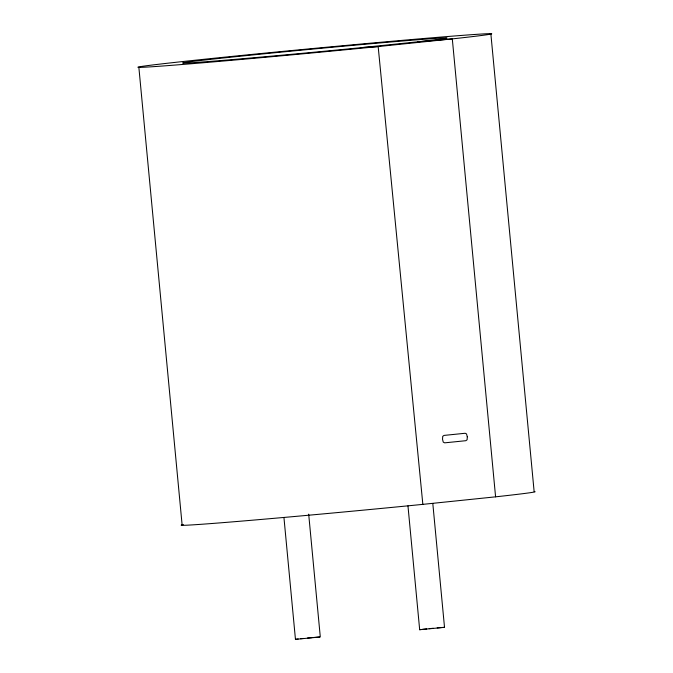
<?xml version="1.0" encoding="UTF-8"?>
<svg xmlns="http://www.w3.org/2000/svg" width="673" height="673" viewBox="0 0 673 673"><rect width="100%" height="100%" fill="white"/><g stroke="black" fill="none" stroke-linecap="round" stroke-linejoin="round"><path stroke-width="1.01" d="M283.947 517.579L295.455 639.35L298.173 638.98M407.964 505.869L419.674 629.718L420.684 629.541M432.806 503.488L444.517 627.337L419.674 629.718M417.647 41.819L362.209 47.556A132.918 1.624 -5.4 0 1 182.543 63.043A132.918 1.624 -5.4 0 1 358.011 44.889A132.918 1.624 -5.4 0 1 417.647 41.819L452.306 38.891L495.589 496.834L421.458 504.506A177.731 2.17 -5.4 0 1 183.393 524.629M422.392 629.348L426.674 628.902M300.545 638.727L303.405 638.441M429.214 628.658L433.244 628.271M307.393 638.054L311.919 637.634M313.887 637.457L319.54 637.003M437.181 627.909L441.454 627.547M442.203 627.48L444.517 627.337M362.209 47.556L378.167 46.563L452.306 38.891A177.731 2.17 -5.4 0 0 372.564 42.996A177.731 2.17 -5.4 0 0 137.931 67.266A177.731 2.17 -5.4 0 0 378.167 46.563L422.846 504.363M295.455 639.35L320.298 636.969L308.688 514.155M490.844 33.65L534.135 491.593A177.731 2.17 -5.4 0 1 495.589 496.834M138.865 67.367L182.156 525.31M467.289 436.777L467.112 439.755L465.867 440.697L444.702 442.842L443.255 442.136L442.531 439.284L442.716 436.365L444.003 435.414L465.169 433.269L466.532 433.925L467.289 436.777"/></g></svg>
